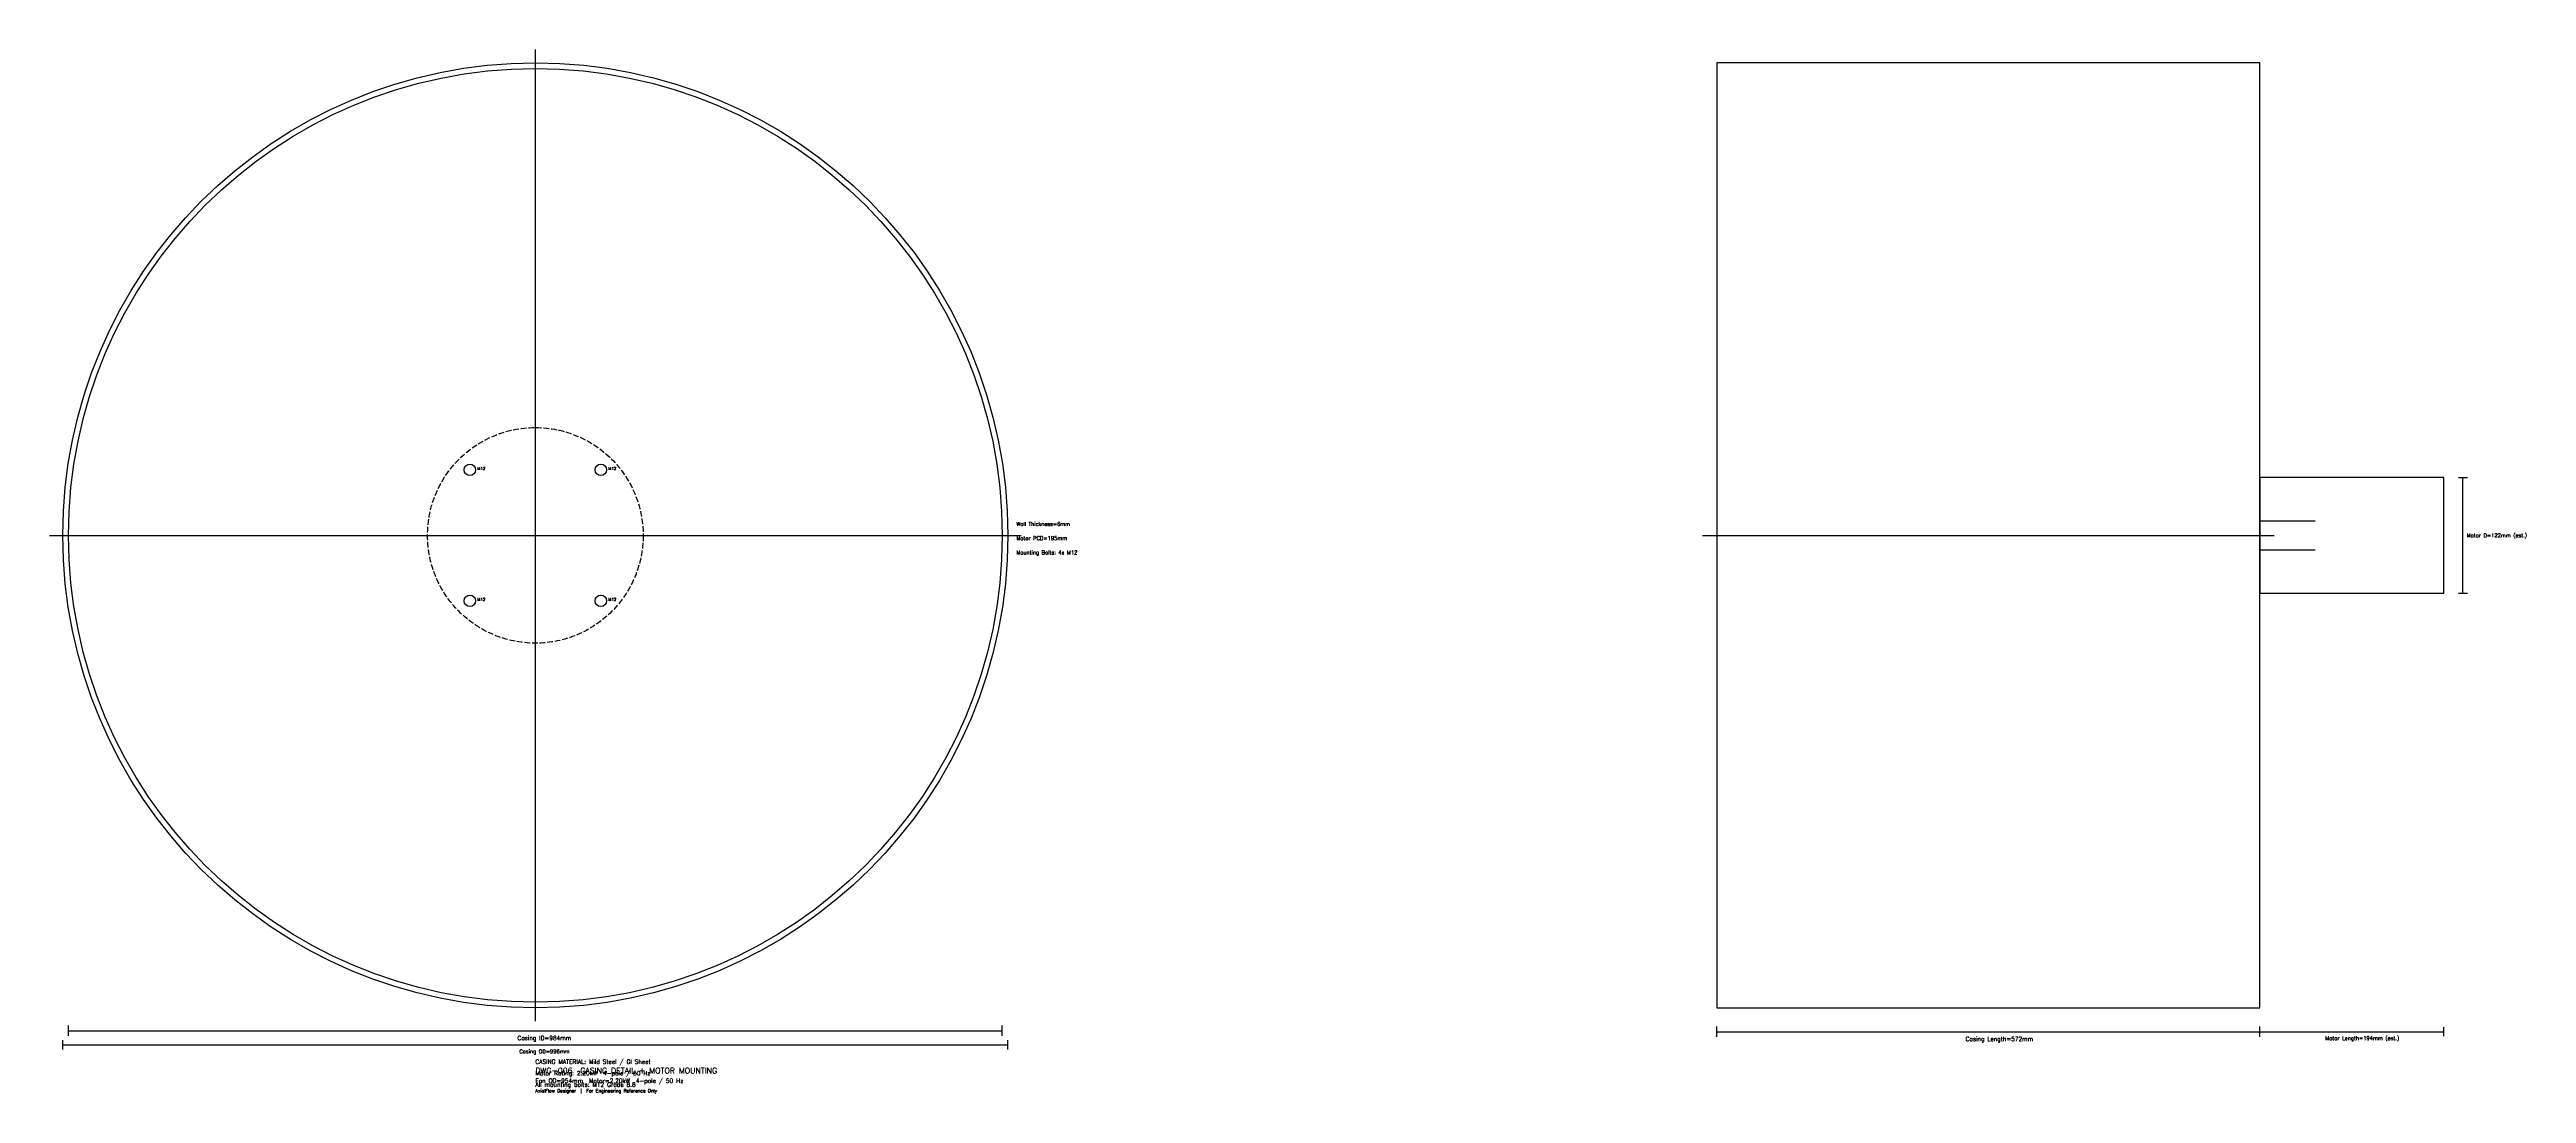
# Model space of a CAD drawing. Extents: x -512 to 2098, y -588 to 512.
import ezdxf

# ---------------------------------------------------------------- set-up
doc = ezdxf.new("R2010")
doc.units = 0
doc.linetypes.add('DASHED', pattern=[8, 6, -2])
for name, color, linetype in [('ANNOTATION', 3, 'Continuous'), ('CASING', 8, 'Continuous'), ('CENTERLINE', 1, 'Continuous'), ('DIMENSIONS', 7, 'Continuous'), ('HUB', 9, 'Continuous'), ('TITLE_BLOCK', 5, 'Continuous')]:
    doc.layers.add(name, color=color, linetype=linetype)
doc.styles.get("Standard").update_dxf_attribs({"font": 'simplex.shx'})

msp = doc.modelspace()

# ---------------------------------------------------------------- linework, layer by layer
at = {"layer": 'CASING'}
msp.add_lwpolyline([(1244.9, -497.9), (1817.2, -497.9), (1817.2, 497.9), (1244.9, 497.9)], close=True, dxfattribs=at)
for radius in [497.9, 491.9]:
    msp.add_circle((0, 0), radius, dxfattribs=at)
at = {"layer": 'CENTERLINE'}
for p, q in [((0, -511.9), (0, 511.9)), ((-511.9, 0), (511.9, 0)), ((1229.9, 0), (1832.2, 0)), ((1817.2, 15.2), (1875.4, 15.2)), ((1817.2, -15.2), (1875.4, -15.2))]:
    msp.add_line(p, q, dxfattribs=at)
at = {"layer": 'DIMENSIONS'}
for p, q in [((2026.4, 61), (2036, 61)), ((2031.2, -61), (2031.2, 61)), ((2026.4, -61), (2036, -61)), ((-491.9, -527.4), (-491.9, -516.5)), ((-491.9, -522), (491.9, -522)), ((491.9, -527.4), (491.9, -516.5)), ((1244.9, -528.4), (1244.9, -517.5)), ((1817.2, -528.4), (1817.2, -517.5)), ((1817.2, -527.8), (1817.2, -518.1)), ((2011.2, -527.8), (2011.2, -518.1)), ((-497.9, -541.8), (-497.9, -532.1)), ((-497.9, -537), (497.9, -537)), ((497.9, -541.8), (497.9, -532.1)), ((1244.9, -523), (1817.2, -523)), ((1817.2, -523), (2011.2, -523))]:
    msp.add_line(p, q, dxfattribs=at)
at = {"layer": 'HUB'}
msp.add_line((1817.2, -497.9), (1817.2, 497.9), dxfattribs=at)
msp.add_lwpolyline([(1817.2, -61), (2011.2, -61), (2011.2, 61), (1817.2, 61)], close=True, dxfattribs=at)
at = {"layer": 'HUB', "linetype": 'DASHED'}
msp.add_circle((0, 0), 113.6, dxfattribs=at)
at = {"layer": 'HUB'}
for centre in [(-69, 69), (69, 69), (-69, -69), (69, -69)]:
    msp.add_circle(centre, 6, dxfattribs=at)

# ---------------------------------------------------------------- texts
at = {"layer": 'ANNOTATION'}
for s, height, p in [('M12', 3, (-61, 69)), ('M12', 3, (77, 69)), ('M12', 3, (-61, -69)), ('M12', 3, (77, -69)), ('CASING MATERIAL: Mild Steel / GI Sheet', 4.5, (0, -557)), ('Motor Rating: 2.20kW  4-pole / 50 Hz', 4.5, (0, -569)), ('Fan OD=954mm  Motor=2.20kW  4-pole / 50 Hz', 4.5, (0, -577)), ('AxialFlow Designer  |  For Engineering Reference Only', 3.5, (0, -587)), ('All mounting bolts: M12 Grade 8.8', 4.5, (0, -581))]:
    msp.add_text(s, height=height, dxfattribs=at).set_placement(p)
at = {"layer": 'DIMENSIONS'}
for s, height, p in [('Wall Thickness=6mm', 4, (506.9, 10)), ('Motor D=122mm (est.)', 4, (2035.2, -2)), ('Motor PCD=195mm', 4, (506.9, -5)), ('Mounting Bolts: 4x M12', 4, (506.9, -20)), ('Casing ID=984mm', 4.5, (-18.9, -531.9)), ('Casing OD=996mm', 4, (-16.8, -545.8)), ('Casing Length=572mm', 4.5, (1507.1, -532.9)), ('Motor Length=194mm (est.)', 4, (1886.2, -531.8))]:
    msp.add_text(s, height=height, dxfattribs=at).set_placement(p)
at = {"layer": 'TITLE_BLOCK'}
msp.add_text('DWG-006  CASING DETAIL + MOTOR MOUNTING', height=6, dxfattribs=at).set_placement((0, -567))

doc.saveas('drawing.dxf')
